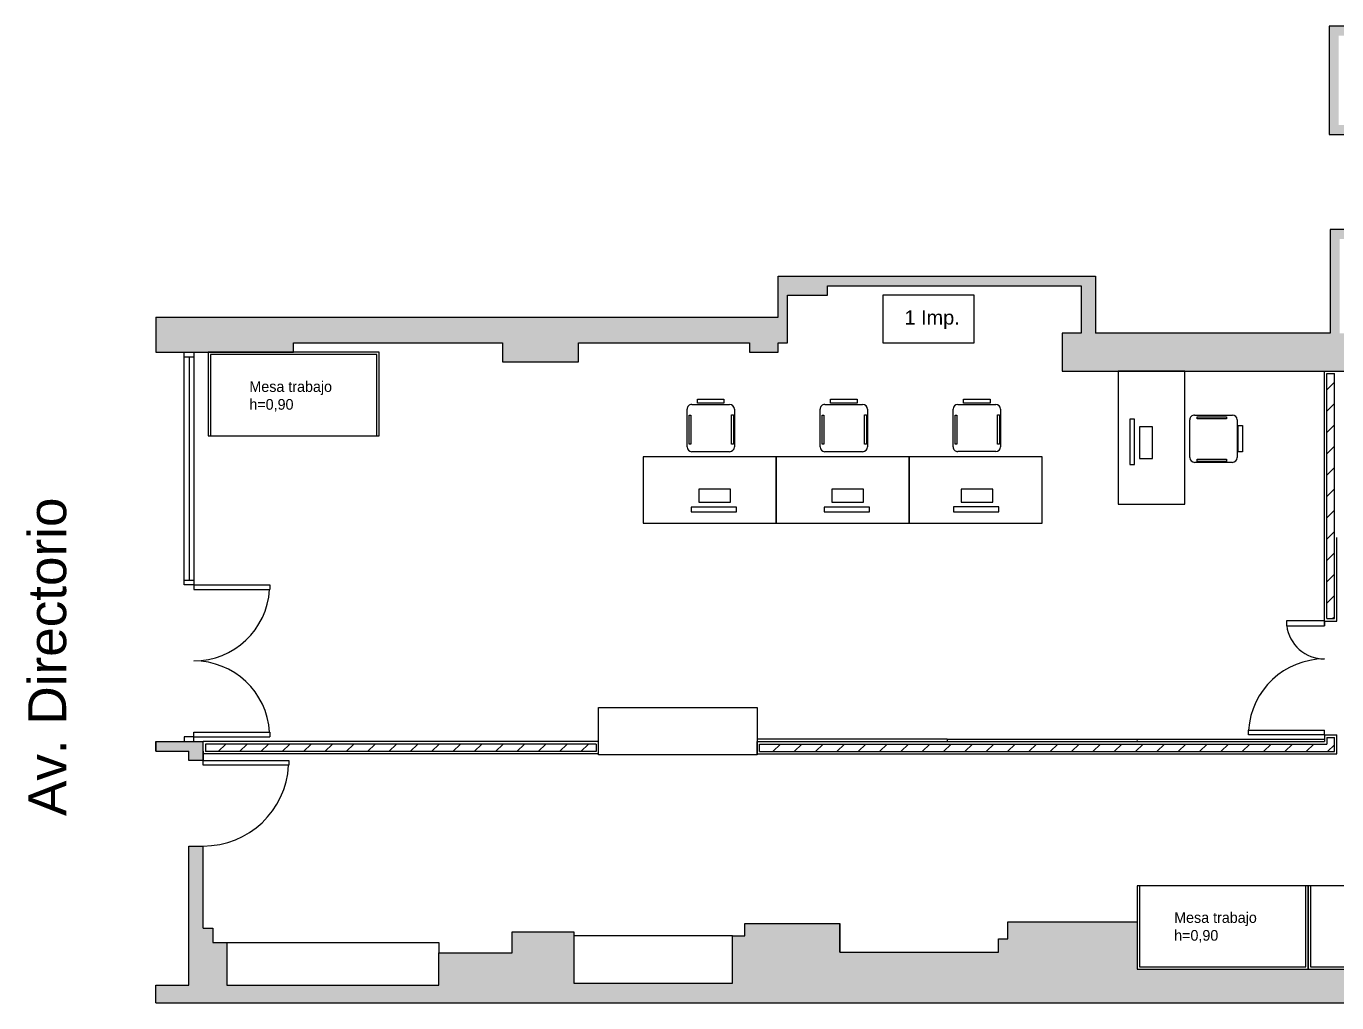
# Model space of a CAD drawing. Header units: millimetres. Extents: x 2242.9 to 2268.8, y 1264.1 to 1274.4.
# Drawn here: x 2242.94 to 2256.73, y 1264.14 to 1274.42 of the extents above; entities that cross this region are included whole.
import ezdxf

# ---------------------------------------------------------------- set-up
doc = ezdxf.new("R2010")
doc.units = ezdxf.units.MM
doc.layers.add('000 - EXISTENTE', color=252, linetype='Continuous', lineweight=20)
for name, color, linetype in [('CA-Carpinterías 01', 22, 'Continuous'), ('CA-Puertas Existentes', 252, 'Continuous'), ('CA-Puertas Nuevas', 12, 'Continuous'), ('DU-Contorno', 30, 'Continuous'), ('EQ-Espejo Existente', 254, 'Continuous'), ('EQ-Móvil', 151, 'Continuous'), ('HT-Muros', 254, 'Continuous'), ('HT-Tabique', 253, 'Continuous'), ('MU-Muros', 7, 'Continuous'), ('TX-Detalle', 150, 'Continuous')]:
    doc.layers.add(name, color=color, linetype=linetype)
doc.styles.add('OpenGostTypeA-Regular', font='OpenGostTypeA-Regular')
doc.styles.get("Standard").update_dxf_attribs({"font": 'arial.ttf'})

# ---------------------------------------------------------------- blocks, each defined once
blk = doc.blocks.new('IRI-OCASA-Layout R 9$0$OCA_SILLA')
at = {"linetype": 'Continuous'}
for p, q in [((0.0549, 0.05), (0.0549, 0.4483)), ((0.1049, 0.4983), (0.5023, 0.4983)), ((0.5523, 0.4483), (0.5523, 0.05)), ((0.5023, 0), (0.1049, 0))]:
    blk.add_line(p, q, dxfattribs=at)
for points in [[(0.1654, 0.4663), (0.1654, 0.4876), (0.4749, 0.4876), (0.4749, 0.4663)], [(0, 0.1087), (0, 0.3889), (0.0427, 0.3889), (0.0427, 0.1087)], [(0.1681, 0.0207), (0.1681, 0.0394), (0.4749, 0.0394), (0.4749, 0.0207)]]:
    blk.add_lwpolyline(points, close=True, dxfattribs=at)
for centre, start, end in [((0.1049, 0.4483), 90, 180), ((0.5023, 0.4483), 0, 90), ((0.1049, 0.05), 180, 270), ((0.5023, 0.05), 270, 0)]:
    blk.add_arc(centre, 0.05, start, end, dxfattribs=at)
blk = doc.blocks.new('000 - MOBILIARIO - MESA TRABAJO')
for p, q in [((2039.532733, 865.061696), (2039.199575, 865.061696)), ((2039.199575, 865.061696), (2039.199575, 864.923549)), ((2039.532733, 864.923549), (2039.532733, 865.061696)), ((2039.596388, 864.872494), (2039.118972, 864.872494)), ((2039.118972, 864.872494), (2039.118972, 864.822494)), ((2039.199575, 864.923549), (2039.532733, 864.923549)), ((2039.596388, 864.822494), (2039.596388, 864.872494)), ((2039.118972, 864.822494), (2039.596388, 864.822494))]:
    blk.add_line(p, q)
blk.add_lwpolyline([(2038.614138, 865.40155), (2038.614138, 864.70155), (2040.014138, 864.70155), (2040.014138, 865.40155)], close=True)
at = {"rotation": 270}
blk.add_blockref('IRI-OCASA-Layout R 9$0$OCA_SILLA', (2039.076058, 866.007389), dxfattribs=at)
blk = doc.blocks.new('PUERTA PUERTIN')
for p, q in [((3264.639414, 1653.768457), (3264.239414, 1653.768457)), ((3264.239414, 1653.768457), (3264.239414, 1653.718457)), ((3264.239414, 1653.718457), (3264.639414, 1653.718457)), ((3264.639414, 1653.718457), (3264.639414, 1653.768457)), ((3264.639414, 1653.718457), (3264.639414, 1653.768457)), ((3264.639414, 1653.768457), (3264.639414, 1653.718457)), ((3263.839414, 1652.568457), (3263.839414, 1652.618457)), ((3263.839414, 1652.618457), (3264.639414, 1652.618457)), ((3264.639414, 1652.568457), (3264.639414, 1652.618457)), ((3264.639414, 1652.568457), (3263.839414, 1652.568457))]:
    blk.add_line(p, q)
for centre, radius, start, end in [((3264.639414, 1653.768457), 0.4, 187.180756, 270), ((3264.639414, 1652.568457), 0.8, 90, 176.416678)]:
    blk.add_arc(centre, radius, start, end)
blk = doc.blocks.new('CA-Puerta Doble 080')
for p, q in [((3252.709414, 1654.148457), (3253.509414, 1654.148457)), ((3252.709414, 1654.148457), (3252.709414, 1654.098457)), ((3252.709414, 1654.098457), (3253.509414, 1654.098457)), ((3253.509414, 1654.148457), (3253.509414, 1654.098457)), ((3252.709414, 1652.598457), (3253.509414, 1652.598457)), ((3252.709414, 1652.548457), (3252.709414, 1652.598457)), ((3253.509414, 1652.598457), (3253.509414, 1652.548457)), ((3252.709414, 1652.548457), (3252.609414, 1652.548457)), ((3252.609414, 1652.548457), (3252.609414, 1652.498457)), ((3252.709414, 1652.498457), (3252.709414, 1652.548457)), ((3252.709414, 1652.548457), (3253.509414, 1652.548457))]:
    blk.add_line(p, q)
for centre, start, end in [((3252.709414, 1654.148457), 270, 356.416678), ((3252.709414, 1652.548457), 3.583322, 90)]:
    blk.add_arc(centre, 0.8, start, end)
blk = doc.blocks.new('CA-Puerta 090')
for p, q in [((3252.809414, 1652.298457), (3253.709414, 1652.298457)), ((3252.809414, 1652.248457), (3252.809414, 1652.298457)), ((3253.709414, 1652.298457), (3253.709414, 1652.248457)), ((3253.709414, 1652.248457), (3252.809414, 1652.248457))]:
    blk.add_line(p, q)
blk.add_arc((3252.809414, 1652.298457), 0.9, 270, 356.815261)
blk = doc.blocks.new('EQ-Mesa de Trabajo')
blk.add_lwpolyline([(3268.419414, 1651.60668), (3266.619414, 1651.60668), (3266.619414, 1650.72668), (3268.419414, 1650.72668)], close=True)
blk.add_lwpolyline([(3266.644414, 1651.60668), (3266.644414, 1650.75168), (3268.394414, 1650.75168), (3268.394414, 1651.60668)])

msp = doc.modelspace()

# ---------------------------------------------------------------- hatches: boundary and pattern name
at = {"layer": 'HT-Muros', "transparency": 33554687}
h = msp.add_hatch(color=256, dxfattribs=at)
h.dxf.hatch_style = 1
h.paths.add_polyline_path([(2257.16, 1271.189), (2256.76, 1271.189), (2256.76, 1272.182), (2259.13, 1272.182), (2259.13, 1272.332), (2259.03, 1272.332), (2259.03, 1272.282), (2258.13, 1272.282), (2258.13, 1272.332), (2258.03, 1272.332), (2258.03, 1272.282), (2256.93, 1272.282), (2256.93, 1273.282), (2258.03, 1273.282), (2258.03, 1272.982), (2258.13, 1272.982), (2258.13, 1273.282), (2259.03, 1273.282), (2259.03, 1272.982), (2259.66, 1272.982), (2259.66, 1271.002), (2259.81, 1271.002), (2259.81, 1271.102), (2259.76, 1271.102), (2259.76, 1273.382), (2259.101, 1273.382), (2259.101, 1273.432), (2259.001, 1273.432), (2259.001, 1273.382), (2258.131, 1273.382), (2258.131, 1273.432), (2258.031, 1273.432), (2258.031, 1273.382), (2256.751, 1273.382), (2256.751, 1274.322), (2258.031, 1274.322), (2258.031, 1274.032), (2258.131, 1274.032), (2258.131, 1274.322), (2259.001, 1274.322), (2259.001, 1274.032), (2259.101, 1274.032), (2259.101, 1274.322), (2262.041, 1274.322), (2262.041, 1274.122), (2262.19, 1274.122), (2262.19, 1274.322), (2266.83, 1274.322), (2266.83, 1274.172), (2266.98, 1274.172), (2266.98, 1274.322), (2268.63, 1274.322), (2268.63, 1264.652), (2266.98, 1264.652), (2266.98, 1264.832), (2266.83, 1264.832), (2266.83, 1264.642), (2262.29, 1264.642), (2262.29, 1265.055), (2262.14, 1265.055), (2262.14, 1264.742), (2261.18, 1264.742), (2261.18, 1264.842), (2260.66, 1264.842), (2260.66, 1264.742), (2260.56, 1264.742), (2260.56, 1264.592), (2258.61, 1264.592), (2258.61, 1264.792), (2258.23, 1264.792), (2258.23, 1264.492), (2254.63, 1264.492), (2254.63, 1264.992), (2253.27, 1264.992), (2253.27, 1264.812), (2253.17, 1264.812), (2253.17, 1264.672), (2251.5, 1264.672), (2251.5, 1264.975), (2250.5, 1264.975), (2250.5, 1264.845), (2250.37, 1264.845), (2250.37, 1264.345), (2248.7, 1264.345), (2248.7, 1264.885), (2248.05, 1264.885), (2248.05, 1264.665), (2247.28, 1264.665), (2247.28, 1264.325), (2245.05, 1264.325), (2245.05, 1264.775), (2244.9, 1264.775), (2244.9, 1264.925), (2244.8, 1264.925), (2244.8, 1265.789), (2244.65, 1265.789), (2244.65, 1264.325), (2244.3, 1264.325), (2244.3, 1264.139), (2268.78, 1264.139), (2268.78, 1274.422), (2256.651, 1274.422), (2256.651, 1273.282), (2256.83, 1273.282), (2256.83, 1272.282), (2256.66, 1272.282), (2256.66, 1271.189), (2254.19, 1271.189), (2254.19, 1271.789), (2250.85, 1271.789), (2250.85, 1271.359), (2244.3, 1271.359), (2244.3, 1270.989), (2245.75, 1270.989), (2245.75, 1271.089), (2247.95, 1271.089), (2247.95, 1270.889), (2248.75, 1270.889), (2248.75, 1271.089), (2250.55, 1271.089), (2250.55, 1270.989), (2250.85, 1270.989), (2250.85, 1271.089), (2250.95, 1271.089), (2250.95, 1271.589), (2251.37, 1271.589), (2251.37, 1271.689), (2254.04, 1271.689), (2254.04, 1271.189), (2253.84, 1271.189), (2253.84, 1270.79), (2257.16, 1270.789)])
h.paths.add_polyline_path([(2259.13, 1273.282), (2259.66, 1273.282), (2259.66, 1273.082), (2259.13, 1273.082)], flags=16)
h = msp.add_hatch(color=256, dxfattribs=at)
h.dxf.hatch_style = 1
h.paths.add_polyline_path([(2262.29, 1271.252), (2262.705, 1271.252), (2262.705, 1271.352), (2262.19, 1271.352), (2262.189, 1273.422), (2262.041, 1273.422), (2262.04, 1271.472), (2261.39, 1271.472), (2261.39, 1271.322), (2261.22, 1271.322), (2261.22, 1271.102), (2260.41, 1271.102), (2260.41, 1271.077), (2261.01, 1271.077), (2261.01, 1271.027), (2260.41, 1271.027), (2260.41, 1271.002), (2262.14, 1271.002), (2262.141, 1271.002), (2262.141, 1268.602), (2262.14, 1268.259), (2262.29, 1268.259)])
h.paths.add_polyline_path([(2266.98, 1272.072), (2266.83, 1272.072), (2266.83, 1271.352), (2263.405, 1271.352), (2263.405, 1271.252), (2263.82, 1271.252), (2263.82, 1270.952), (2263.92, 1270.952), (2263.92, 1271.252), (2266.83, 1271.252), (2266.83, 1270.762), (2266.98, 1270.762)])
h.paths.add_polyline_path([(2263.92, 1270.252), (2263.82, 1270.252), (2263.82, 1268.412), (2266.83, 1268.412), (2266.83, 1268.212), (2266.98, 1268.212), (2266.98, 1268.662), (2266.83, 1268.662), (2266.83, 1268.512), (2263.92, 1268.512)])
h.paths.add_polyline_path([(2244.8, 1266.889), (2244.3, 1266.889), (2244.3, 1266.789), (2244.65, 1266.789), (2244.65, 1266.689), (2244.8, 1266.689), (2244.8, 1266.789)])
at = {"layer": 'HT-Tabique', "transparency": 33554687}
h = msp.add_hatch(dxfattribs=at)
h.set_pattern_fill('ANSI31', color=256, scale=0.05)
h.paths.add_polyline_path([(2248.935, 1266.864), (2244.825, 1266.864), (2244.825, 1266.784), (2248.935, 1266.784)])
h.paths.add_polyline_path([(2256.705, 1266.934), (2256.625, 1266.934), (2256.625, 1266.864), (2250.655, 1266.864), (2250.655, 1266.784), (2256.705, 1266.784)])
h.paths.add_polyline_path([(2256.706, 1270.764), (2256.625, 1270.764), (2256.625, 1268.184), (2256.705, 1268.184)])
h.paths.add_polyline_path([(2259.765, 1270.977), (2259.685, 1270.977), (2259.685, 1269.144), (2257.46, 1269.144), (2257.46, 1269.064), (2259.765, 1269.064)])

# ---------------------------------------------------------------- linework, layer by layer
at = {"layer": '000 - EXISTENTE'}
msp.add_line((2254.63, 1266.914), (2254.63, 1266.889), dxfattribs=at)
at = {"layer": 'CA-Carpinterías 01'}
for p, q in [((2244.601, 1270.939), (2244.7, 1270.939)), ((2244.601, 1268.589), (2244.7, 1268.589)), ((2244.7, 1268.539), (2244.601, 1268.539))]:
    msp.add_line(p, q, dxfattribs=at)
at = {"layer": 'CA-Carpinterías 01', "color": 130}
msp.add_line((2244.651, 1270.939), (2244.651, 1268.589), dxfattribs=at)
at = {"layer": 'CA-Carpinterías 01'}
for points in [[(2244.601, 1268.539), (2244.601, 1270.989)], [(2244.7, 1270.989), (2244.7, 1268.539)]]:
    msp.add_lwpolyline(points, dxfattribs=at)
at = {"layer": 'DU-Contorno'}
for p, q in [((2256.6, 1268.159), (2256.6, 1270.789)), ((2256.73, 1268.159), (2256.73, 1269.039)), ((2256.6, 1268.159), (2256.73, 1268.159)), ((2256.6, 1266.959), (2256.6, 1266.889)), ((2256.6, 1266.959), (2256.73, 1266.959)), ((2256.73, 1266.759), (2256.73, 1266.959)), ((2248.96, 1266.889), (2244.8, 1266.889)), ((2248.96, 1266.759), (2248.96, 1266.889)), ((2250.63, 1266.889), (2256.6, 1266.889)), ((2250.63, 1266.759), (2250.63, 1266.889)), ((2248.96, 1266.759), (2244.8, 1266.759)), ((2250.63, 1266.759), (2256.73, 1266.759))]:
    msp.add_line(p, q, dxfattribs=at)
at = {"layer": 'DU-Contorno', "color": 253}
for p, q in [((2256.625, 1268.184), (2256.625, 1270.764)), ((2256.625, 1270.764), (2256.706, 1270.764)), ((2256.705, 1268.184), (2256.706, 1270.764)), ((2256.625, 1268.184), (2256.705, 1268.184)), ((2256.625, 1266.934), (2256.625, 1266.864)), ((2256.625, 1266.934), (2256.705, 1266.934)), ((2256.705, 1266.784), (2256.705, 1266.934)), ((2248.935, 1266.864), (2244.825, 1266.864)), ((2244.825, 1266.864), (2244.825, 1266.784)), ((2248.935, 1266.784), (2244.825, 1266.784)), ((2248.935, 1266.864), (2248.935, 1266.784)), ((2250.655, 1266.864), (2256.625, 1266.864)), ((2250.655, 1266.784), (2250.655, 1266.864)), ((2250.655, 1266.784), (2256.705, 1266.784))]:
    msp.add_line(p, q, dxfattribs=at)
at = {"layer": 'EQ-Espejo Existente'}
for p, q in [((2252.63, 1266.914), (2250.63, 1266.914)), ((2252.63, 1266.914), (2254.63, 1266.914)), ((2252.63, 1266.914), (2252.63, 1266.889)), ((2254.63, 1266.914), (2256.6, 1266.914))]:
    msp.add_line(p, q, dxfattribs=at)
at = {"layer": 'EQ-Móvil'}
for p, q in [((2253.109, 1269.549), (2252.776, 1269.549)), ((2252.776, 1269.549), (2252.776, 1269.411)), ((2253.109, 1269.411), (2253.109, 1269.549)), ((2252.776, 1269.411), (2253.109, 1269.411)), ((2253.173, 1269.36), (2252.696, 1269.36)), ((2252.696, 1269.36), (2252.696, 1269.31)), ((2252.696, 1269.31), (2253.173, 1269.31)), ((2253.173, 1269.31), (2253.173, 1269.36)), ((2250.37, 1264.845), (2248.7, 1264.845)), ((2245.05, 1264.775), (2247.28, 1264.775)), ((2247.28, 1264.775), (2247.28, 1264.665))]:
    msp.add_line(p, q, dxfattribs=at)
for points in [[(2251.954, 1271.589), (2251.954, 1271.089), (2252.914, 1271.089), (2252.914, 1271.589)], [(2252.23, 1269.889), (2252.23, 1269.189), (2253.63, 1269.189), (2253.63, 1269.889)], [(2248.96, 1267.249), (2250.63, 1267.249), (2250.63, 1266.749), (2248.96, 1266.749)]]:
    msp.add_lwpolyline(points, close=True, dxfattribs=at)
at = {"layer": 'MU-Muros'}
for p, q in [((2268.78, 1274.422), (2256.651, 1274.422)), ((2256.651, 1274.422), (2256.651, 1273.282)), ((2256.651, 1273.282), (2256.83, 1273.282)), ((2256.83, 1272.282), (2256.66, 1272.282)), ((2250.85, 1271.359), (2250.85, 1271.789)), ((2250.85, 1271.789), (2254.19, 1271.789)), ((2254.19, 1271.789), (2254.19, 1271.189)), ((2244.3, 1271.359), (2250.85, 1271.359)), ((2244.3, 1271.359), (2244.3, 1270.989)), ((2244.3, 1266.889), (2244.3, 1266.789)), ((2244.3, 1266.789), (2244.3, 1266.889)), ((2244.3, 1266.889), (2244.8, 1266.889)), ((2244.3, 1266.789), (2244.65, 1266.789)), ((2244.65, 1266.689), (2244.65, 1266.789)), ((2244.8, 1266.789), (2244.8, 1266.889)), ((2244.8, 1266.689), (2244.8, 1266.789)), ((2244.8, 1266.789), (2244.8, 1266.689)), ((2244.8, 1266.689), (2244.65, 1266.689)), ((2244.65, 1264.325), (2244.65, 1265.789)), ((2244.65, 1265.789), (2244.8, 1265.789)), ((2244.8, 1264.925), (2244.8, 1265.789)), ((2253.27, 1264.812), (2253.27, 1264.992)), ((2253.27, 1264.992), (2254.63, 1264.992)), ((2254.63, 1264.992), (2254.63, 1264.492)), ((2244.8, 1264.925), (2244.9, 1264.925)), ((2244.9, 1264.925), (2244.9, 1264.775)), ((2248.05, 1264.665), (2248.05, 1264.885)), ((2248.05, 1264.885), (2248.7, 1264.885)), ((2248.7, 1264.885), (2248.7, 1264.345)), ((2250.37, 1264.345), (2250.37, 1264.845)), ((2250.37, 1264.845), (2250.5, 1264.845)), ((2250.37, 1264.345), (2250.37, 1264.845)), ((2250.5, 1264.845), (2250.5, 1264.975)), ((2250.5, 1264.975), (2251.5, 1264.975)), ((2251.5, 1264.975), (2251.5, 1264.672)), ((2251.5, 1264.672), (2251.5, 1264.975)), ((2244.9, 1264.775), (2245.05, 1264.775)), ((2245.05, 1264.775), (2245.05, 1264.325)), ((2253.17, 1264.672), (2253.17, 1264.812)), ((2253.17, 1264.812), (2253.27, 1264.812)), ((2247.28, 1264.325), (2247.28, 1264.665)), ((2247.28, 1264.665), (2248.05, 1264.665)), ((2247.28, 1264.325), (2247.28, 1264.665)), ((2251.5, 1264.672), (2253.17, 1264.672)), ((2254.63, 1264.492), (2258.23, 1264.492)), ((2254.63, 1264.492), (2258.23, 1264.492)), ((2244.3, 1264.139), (2244.3, 1264.325)), ((2244.3, 1264.325), (2244.65, 1264.325)), ((2245.05, 1264.325), (2247.28, 1264.325)), ((2248.7, 1264.345), (2250.37, 1264.345)), ((2244.3, 1264.139), (2268.78, 1264.139))]:
    msp.add_line(p, q, dxfattribs=at)
for points in [[(2256.66, 1272.282), (2256.66, 1271.189), (2254.19, 1271.189)], [(2244.3, 1270.989), (2245.75, 1270.989), (2245.75, 1271.089), (2247.95, 1271.089), (2247.95, 1270.889), (2248.75, 1270.889), (2248.75, 1271.089), (2250.55, 1271.089), (2250.55, 1270.989), (2250.85, 1270.989), (2250.85, 1271.089), (2250.95, 1271.089), (2250.95, 1271.589), (2251.37, 1271.589), (2251.37, 1271.689), (2254.04, 1271.689), (2254.04, 1271.189), (2253.84, 1271.189), (2253.84, 1270.79), (2257.16, 1270.789)]]:
    msp.add_lwpolyline(points, dxfattribs=at)

# ---------------------------------------------------------------- block references
at = {"layer": 'CA-Puertas Existentes'}
for name in ['CA-Puerta Doble 080', 'CA-Puerta 090']:
    msp.add_blockref(name, (-1008.009, -385.609), dxfattribs=at)
at = {"layer": 'CA-Puertas Nuevas'}
msp.add_blockref('PUERTA PUERTIN', (-1008.039, -385.609), dxfattribs=at)
at = {"layer": 'EQ-Móvil'}
for name, p, rotation in [('EQ-Mesa de Trabajo', (5513.27, 2921.716), 180), ('000 - MOBILIARIO - MESA TRABAJO', (1389.729, 3309.404), 270), ('IRI-OCASA-Layout R 9$0$OCA_SILLA', (2252.692, 1270.495), 270)]:
    msp.add_blockref(name, p, dxfattribs=dict(at, rotation=rotation))
for name, p in [('000 - MOBILIARIO - MESA TRABAJO', (210.816, 404.487)), ('000 - MOBILIARIO - MESA TRABAJO', (212.216, 404.487)), ('EQ-Mesa de Trabajo', (-1011.989, -386.235)), ('EQ-Mesa de Trabajo', (-1010.189, -386.235))]:
    msp.add_blockref(name, p, dxfattribs=at)

# ---------------------------------------------------------------- texts
at = {"char_height": 0.1125, "width": 1.41008, "attachment_point": 1, "style": 'OpenGostTypeA-Regular'}
for insert in [(2245.286, 1270.684), (2255.019, 1265.093)]:
    msp.add_mtext('Mesa trabajo\\Ph=0,90', dxfattribs=dict(at, insert=insert))
at = {"layer": 'EQ-Móvil', "insert": (2250.953, 1271.43, 0), "char_height": 0.15, "width": 3.03645, "attachment_point": 1}
msp.add_mtext('\\pxqc;1 Imp.', dxfattribs=at)
at = {"layer": 'TX-Detalle', "insert": (2242.958, 1266.106), "char_height": 0.4, "attachment_point": 1, "rotation": 90}
msp.add_mtext_dynamic_manual_height_columns('{\\fSansSerif|b0|i0|c2|p2;Av. Directorio}', width=4.11724, gutter_width=12.5, heights=[0], dxfattribs=at)

doc.saveas('drawing.dxf')
